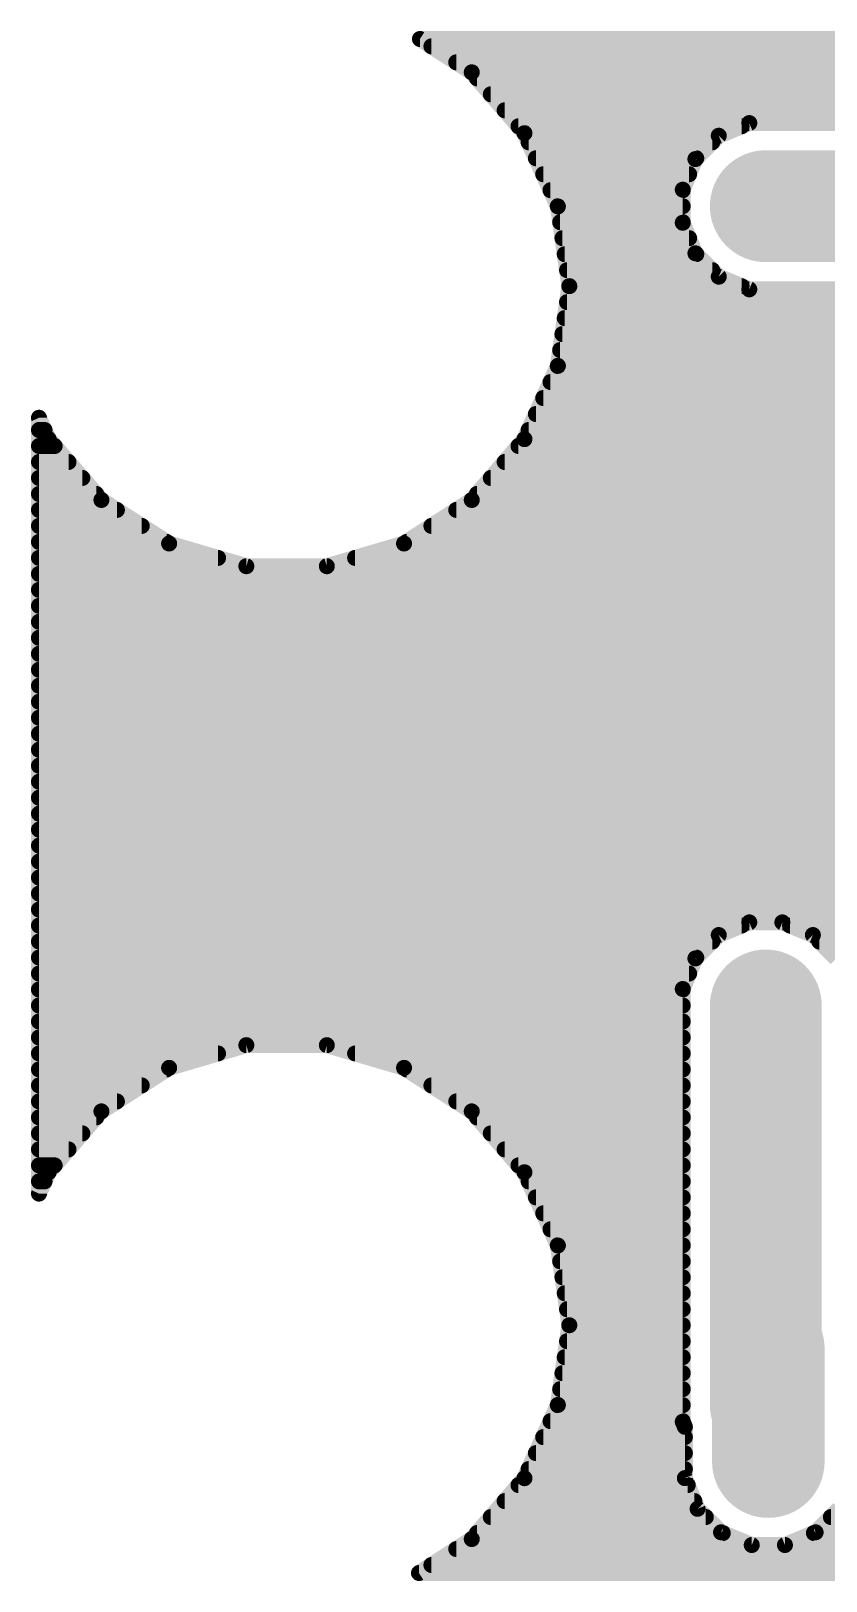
# Model space of a CAD drawing. Extents: x 1 to 53.3, y 1 to 25.6.
# Drawn here: x 1.02 to 13.66, y 1.02 to 25.64 of the extents above; entities that cross this region are included whole.
import ezdxf

# ---------------------------------------------------------------- set-up
doc = ezdxf.new("R2010")
doc.units = 0
doc.layers.add('16', color=174, linetype='CONTINUOUS')
doc.layers.add('17', color=94, linetype='CONTINUOUS')

# ---------------------------------------------------------------- blocks, each defined once
blk = doc.blocks.new('OCTAGONP')
at = {"const_width": 0.5}
blk.add_lwpolyline([(-0.25, -0.1036), (-0.25, 0.1036), (-0.1036, 0.25), (0.1036, 0.25), (0.25, 0.1036), (0.25, -0.1036), (0.1036, -0.25), (-0.1036, -0.25), (-0.25, -0.1036), (-0.25, 0.1036)], dxfattribs=at)
blk = doc.blocks.new('LONGP100')
at = {"const_width": 1}
blk.add_lwpolyline([(-0.5, 0), (0.5, 0)], dxfattribs=at)
at = {"const_width": 0.5}
for points in [[(-0.5, 0.25, 1), (-0.5, -0.25)], [(0.5, -0.25, 1), (0.5, 0.25)]]:
    blk.add_lwpolyline(points, format="xyb", dxfattribs=at)

msp = doc.modelspace()

# ---------------------------------------------------------------- linework, layer by layer
at = {"layer": '16'}
for points, const_width in [([(8.0241, 24.9877), (7.2005, 25.517)], 0.254), ([(7.2005, 25.517), (47.4095, 25.517)], 0.254), ([(7.3826, 25.4), (47.2274, 25.4)], 0.254), ([(7.7778, 25.146), (46.8322, 25.146)], 0.254), ([(8.8621, 24.0206), (8.0241, 24.9877)], 0.254), ([(8.0241, 24.9877), (8.0241, 24.9877)], 0.254), ([(8.107, 24.892), (46.503, 24.892)], 0.254), ([(8.3271, 24.638), (46.2829, 24.638)], 0.254), ([(8.5472, 24.384), (46.0628, 24.384)], 0.254), ([(8.7673, 24.13), (12.3146, 24.13)], 0.254), ([(9.3937, 22.8566), (8.8621, 24.0206)], 0.254), ([(8.8621, 24.0206), (8.8621, 24.0206)], 0.254), ([(12.4373, 24.1808), (11.9518, 23.9797)], 0.254), ([(17.5173, 24.1808), (12.4373, 24.1808)], 0.254), ([(8.9282, 23.876), (11.8481, 23.876)], 0.254), ([(11.9518, 23.9797), (11.5803, 23.6082)], 0.254), ([(9.0441, 23.622), (11.5941, 23.622)], 0.254), ([(11.5803, 23.6082), (11.3792, 23.1227)], 0.254), ([(12.7, 22.86), (17.78, 22.86)], 1.778), ([(9.1601, 23.368), (11.4808, 23.368)], 0.254), ([(9.2761, 23.114), (11.3792, 23.114)], 0.254), ([(11.3792, 23.1227), (11.3792, 22.5973)], 0.254), ([(9.3921, 22.86), (11.3792, 22.86)], 0.254), ([(9.5758, 21.59), (9.3937, 22.8566)], 0.254), ([(9.3937, 22.8566), (9.3937, 22.8566)], 0.254), ([(9.4297, 22.606), (11.3792, 22.606)], 0.254), ([(11.3792, 22.5973), (11.5803, 22.1118)], 0.254), ([(9.4662, 22.352), (11.4808, 22.352)], 0.254), ([(9.5028, 22.098), (11.5941, 22.098)], 0.254), ([(11.5803, 22.1118), (11.9518, 21.7403)], 0.254), ([(9.5393, 21.844), (11.8481, 21.844)], 0.254), ([(9.3937, 20.3234), (9.5758, 21.59)], 0.254), ([(9.5758, 21.59), (12.3146, 21.59)], 0.254), ([(11.9518, 21.7403), (12.4373, 21.5392)], 0.254), ([(9.5393, 21.336), (21.2417, 21.336)], 0.254), ([(12.4373, 21.5392), (21.5392, 21.5392)], 0.254), ([(9.5028, 21.082), (20.9878, 21.082)], 0.254), ([(9.4662, 20.828), (20.8576, 20.828)], 0.254), ([(9.4297, 20.574), (20.7524, 20.574)], 0.254), ([(8.8621, 19.1594), (9.3937, 20.3234)], 0.254), ([(9.3921, 20.32), (20.7518, 20.32)], 0.254), ([(9.3937, 20.3234), (9.3937, 20.3234)], 0.254), ([(9.2761, 20.066), (20.7524, 20.066)], 0.254), ([(9.1601, 19.812), (20.8576, 19.812)], 0.254), ([(1.143, 7.1714), (1.143, 19.4986)], 0.254), ([(1.143, 19.4986), (1.2979, 19.1594)], 0.254), ([(9.0441, 19.558), (20.9877, 19.558)], 0.254), ([(1.143, 19.304), (1.2318, 19.304)], 0.254), ([(1.2979, 19.1594), (1.2979, 19.1594)], 0.254), ([(1.2979, 19.1594), (2.1359, 18.1923)], 0.254), ([(8.0241, 18.1923), (8.8621, 19.1594)], 0.254), ([(8.8621, 19.1594), (8.8621, 19.1594)], 0.254), ([(8.9281, 19.304), (21.2417, 19.304)], 0.254), ([(1.143, 19.05), (1.3927, 19.05)], 0.254), ([(8.7673, 19.05), (21.7692, 19.05)], 0.254), ([(1.143, 18.796), (1.6128, 18.796)], 0.254), ([(8.5472, 18.796), (21.2417, 18.796)], 0.254), ([(1.143, 18.542), (1.8329, 18.542)], 0.254), ([(8.3271, 18.542), (20.9878, 18.542)], 0.254), ([(1.143, 18.288), (2.053, 18.288)], 0.254), ([(2.1359, 18.1923), (2.1359, 18.1923)], 0.254), ([(2.1359, 18.1923), (3.2124, 17.5005)], 0.254), ([(6.9476, 17.5005), (8.0241, 18.1923)], 0.254), ([(8.0241, 18.1923), (8.0241, 18.1923)], 0.254), ([(8.0241, 18.1923), (8.0241, 18.1923)], 0.254), ([(8.107, 18.288), (20.8576, 18.288)], 0.254), ([(1.143, 18.034), (2.3822, 18.034)], 0.254), ([(7.7778, 18.034), (20.7524, 18.034)], 0.254), ([(1.143, 17.78), (2.7774, 17.78)], 0.254), ([(7.3826, 17.78), (20.7518, 17.78)], 0.254), ([(1.143, 17.526), (3.1727, 17.526)], 0.254), ([(3.2124, 17.5005), (3.2124, 17.5005)], 0.254), ([(3.2124, 17.5005), (4.4402, 17.14)], 0.254), ([(5.7198, 17.14), (6.9476, 17.5005)], 0.254), ([(6.9476, 17.5005), (6.9476, 17.5005)], 0.254), ([(6.9873, 17.526), (20.7524, 17.526)], 0.254), ([(1.143, 17.272), (3.9905, 17.272)], 0.254), ([(4.4402, 17.14), (5.7198, 17.14)], 0.254), ([(6.1695, 17.272), (20.8576, 17.272)], 0.254), ([(1.143, 17.018), (20.9877, 17.018)], 0.254), ([(1.143, 16.764), (21.2417, 16.764)], 0.254), ([(1.143, 16.51), (21.7692, 16.51)], 0.254), ([(1.143, 16.256), (21.346, 16.256)], 0.254), ([(1.143, 16.002), (21.0684, 16.002)], 0.254), ([(1.143, 15.748), (20.9123, 15.748)], 0.254), ([(1.143, 15.494), (20.8276, 15.494)], 0.254), ([(1.143, 15.24), (22.733, 15.24)], 0.254), ([(1.143, 14.986), (20.8276, 14.986)], 0.254), ([(1.143, 14.732), (20.9123, 14.732)], 0.254), ([(1.143, 14.478), (21.0684, 14.478)], 0.254), ([(1.143, 14.224), (21.346, 14.224)], 0.254), ([(1.143, 13.97), (26.6192, 13.97)], 0.254), ([(1.143, 13.716), (26.6192, 13.716)], 0.254), ([(1.143, 13.462), (26.6192, 13.462)], 0.254), ([(1.143, 13.208), (26.6192, 13.208)], 0.254), ([(1.143, 12.954), (26.6192, 12.954)], 0.254), ([(1.143, 12.7), (26.6111, 12.7)], 0.254), ([(1.143, 12.446), (26.6192, 12.446)], 0.254), ([(1.143, 12.192), (26.7119, 12.192)], 0.254), ([(1.143, 11.938), (26.8341, 11.938)], 0.254), ([(1.143, 11.684), (27.0881, 11.684)], 0.254), ([(12.4373, 11.4808), (11.9518, 11.2797)], 0.254), ([(12.9627, 11.4808), (12.4373, 11.4808)], 0.254), ([(13.4482, 11.2797), (12.9627, 11.4808)], 0.254), ([(1.143, 11.43), (12.3146, 11.43)], 0.254), ([(11.9518, 11.2797), (11.5803, 10.9082)], 0.254), ([(13.0854, 11.43), (27.4132, 11.43)], 0.254), ([(13.8197, 10.9082), (13.4482, 11.2797)], 0.254), ([(1.143, 11.176), (11.8481, 11.176)], 0.254), ([(13.5519, 11.176), (17.3232, 11.176)], 0.254), ([(1.143, 10.922), (11.5941, 10.922)], 0.254), ([(11.5803, 10.9082), (11.3792, 10.4227)], 0.254), ([(12.7, 3.81), (12.7, 10.16)], 1.778), ([(1.143, 10.668), (11.4808, 10.668)], 0.254), ([(1.143, 10.414), (11.3792, 10.414)], 0.254), ([(11.3792, 10.4227), (11.3792, 3.5473)], 0.254), ([(1.143, 10.16), (11.3792, 10.16)], 0.254), ([(1.143, 9.906), (11.3792, 9.906)], 0.254), ([(1.143, 9.652), (11.3792, 9.652)], 0.254), ([(4.4402, 9.53), (3.2124, 9.1695)], 0.254), ([(5.7198, 9.53), (4.4402, 9.53)], 0.254), ([(6.9476, 9.1695), (5.7198, 9.53)], 0.254), ([(1.143, 9.398), (3.9905, 9.398)], 0.254), ([(6.1695, 9.398), (11.3792, 9.398)], 0.254), ([(1.143, 9.144), (3.1727, 9.144)], 0.254), ([(3.2124, 9.1695), (2.1359, 8.4777)], 0.254), ([(3.2124, 9.1695), (3.2124, 9.1695)], 0.254), ([(8.0241, 8.4777), (6.9476, 9.1695)], 0.254), ([(6.9476, 9.1695), (6.9476, 9.1695)], 0.254), ([(6.9873, 9.144), (11.3792, 9.144)], 0.254), ([(1.143, 8.89), (2.7774, 8.89)], 0.254), ([(7.3826, 8.89), (11.3792, 8.89)], 0.254), ([(1.143, 8.636), (2.3822, 8.636)], 0.254), ([(7.7778, 8.636), (11.3792, 8.636)], 0.254), ([(1.143, 8.382), (2.053, 8.382)], 0.254), ([(2.1359, 8.4777), (1.2979, 7.5106)], 0.254), ([(2.1359, 8.4777), (2.1359, 8.4777)], 0.254), ([(2.1359, 8.4777), (2.1359, 8.4777)], 0.254), ([(8.8621, 7.5106), (8.0241, 8.4777)], 0.254), ([(8.0241, 8.4777), (8.0241, 8.4777)], 0.254), ([(8.107, 8.382), (11.3792, 8.382)], 0.254), ([(1.143, 8.128), (1.8329, 8.128)], 0.254), ([(8.3271, 8.128), (11.3792, 8.128)], 0.254), ([(1.143, 7.874), (1.6128, 7.874)], 0.254), ([(8.5472, 7.874), (11.3792, 7.874)], 0.254), ([(1.143, 7.62), (1.3927, 7.62)], 0.254), ([(1.2979, 7.5106), (1.143, 7.1714)], 0.254), ([(1.2979, 7.5106), (1.2979, 7.5106)], 0.254), ([(8.7673, 7.62), (11.3792, 7.62)], 0.254), ([(9.3937, 6.3466), (8.8621, 7.5106)], 0.254), ([(8.8621, 7.5106), (8.8621, 7.5106)], 0.254), ([(1.143, 7.366), (1.2319, 7.366)], 0.254), ([(8.9282, 7.366), (11.3792, 7.366)], 0.254), ([(9.0441, 7.112), (11.3792, 7.112)], 0.254), ([(9.1601, 6.858), (11.3792, 6.858)], 0.254), ([(9.2761, 6.604), (11.3792, 6.604)], 0.254), ([(9.3921, 6.35), (11.3792, 6.35)], 0.254), ([(9.5758, 5.08), (9.3937, 6.3466)], 0.254), ([(9.3937, 6.3466), (9.3937, 6.3466)], 0.254), ([(9.4297, 6.096), (11.3792, 6.096)], 0.254), ([(9.4662, 5.842), (11.3792, 5.842)], 0.254), ([(9.5028, 5.588), (11.3792, 5.588)], 0.254), ([(9.5393, 5.334), (11.3792, 5.334)], 0.254), ([(9.3937, 3.8134), (9.5758, 5.08)], 0.254), ([(9.5758, 5.08), (11.3792, 5.08)], 0.254), ([(9.5393, 4.826), (11.3792, 4.826)], 0.254), ([(9.5028, 4.572), (11.3792, 4.572)], 0.254), ([(12.74, 3.81), (12.7, 3.81)], 1.778), ([(9.4662, 4.318), (11.3792, 4.318)], 0.254), ([(9.4297, 4.064), (11.3792, 4.064)], 0.254), ([(8.8621, 2.6494), (9.3937, 3.8134)], 0.254), ([(9.3921, 3.81), (11.3792, 3.81)], 0.254), ([(9.3937, 3.8134), (9.3937, 3.8134)], 0.254), ([(9.2761, 3.556), (11.3792, 3.556)], 0.254), ([(11.3792, 3.5473), (11.4129, 3.466)], 0.254), ([(11.4129, 3.466), (11.4129, 2.6507)], 0.254), ([(9.1601, 3.302), (11.4129, 3.302)], 0.254), ([(9.0441, 3.048), (11.4129, 3.048)], 0.254), ([(8.0241, 1.6823), (8.8621, 2.6494)], 0.254), ([(8.8621, 2.6494), (8.8621, 2.6494)], 0.254), ([(8.9281, 2.794), (11.4129, 2.794)], 0.254), ([(11.4129, 2.6507), (11.6149, 2.1629)], 0.254), ([(8.7673, 2.54), (11.4587, 2.54)], 0.254), ([(8.5472, 2.286), (11.5639, 2.286)], 0.254), ([(11.6149, 2.1629), (11.9882, 1.7895)], 0.254), ([(13.4918, 1.7895), (13.8651, 2.1629)], 0.254), ([(8.3271, 2.032), (11.7458, 2.032)], 0.254), ([(13.7342, 2.032), (16.8176, 2.032)], 0.254), ([(7.1849, 1.143), (8.0241, 1.6823)], 0.254), ([(8.0241, 1.6823), (8.0241, 1.6823)], 0.254), ([(8.107, 1.778), (12.0161, 1.778)], 0.254), ([(11.9882, 1.7895), (12.476, 1.5875)], 0.254), ([(13.004, 1.5875), (13.4918, 1.7895)], 0.254), ([(13.4639, 1.778), (17.1594, 1.778)], 0.254), ([(7.7778, 1.524), (46.8322, 1.524)], 0.254), ([(12.476, 1.5875), (13.004, 1.5875)], 0.254), ([(47.4251, 1.143), (7.1849, 1.143)], 0.254), ([(7.3826, 1.27), (47.2274, 1.27)], 0.254)]:
    msp.add_lwpolyline(points, dxfattribs=dict(at, const_width=const_width))
for points, const_width in [([(7.2348, 25.5704, 1), (7.1662, 25.4636)], 0.127), ([(7.2005, 25.5805, 1), (7.2005, 25.4535)], 0.127), ([(7.3826, 25.4635, 1), (7.3826, 25.3365)], 0.127), ([(7.7778, 25.2095, 1), (7.7778, 25.0825)], 0.127), ([(8.0721, 25.0293, 1), (7.9761, 24.9461)], 0.127), ([(8.0241, 25.0512, 1), (8.0241, 24.9242)], 0.127), ([(7.9898, 24.9343, 1), (8.0584, 25.0411)], 0.127), ([(8.0241, 24.9242, 1), (8.0241, 25.0512)], 0.127), ([(8.107, 24.9555, 1), (8.107, 24.8285)], 0.127), ([(8.3271, 24.7015, 1), (8.3271, 24.5745)], 0.127), ([(8.5472, 24.4475, 1), (8.5472, 24.3205)], 0.127), ([(8.7673, 24.1935, 1), (8.7673, 24.0665)], 0.127), ([(8.9199, 24.047, 1), (8.8043, 23.9942)], 0.127), ([(8.9256, 24.0206, 1), (8.7986, 24.0206)], 0.127), ([(12.3146, 24.0665, 1), (12.3146, 24.1935)], 0.127), ([(12.4373, 24.2443, 1), (12.4373, 24.1173)], 0.127), ([(12.4616, 24.1221, 1), (12.413, 24.2395)], 0.127), ([(8.7986, 24.0206, 1), (8.9256, 24.0206)], 0.127), ([(8.8141, 23.979, 1), (8.9101, 24.0622)], 0.127), ([(8.9282, 23.9395, 1), (8.9282, 23.8125)], 0.127), ([(11.8481, 23.8125, 1), (11.8481, 23.9395)], 0.127), ([(11.9275, 24.0384, 1), (11.9761, 23.9211)], 0.127), ([(11.9967, 23.9348, 1), (11.9069, 24.0246)], 0.127), ([(9.0441, 23.6855, 1), (9.0441, 23.5585)], 0.127), ([(11.5354, 23.6531, 1), (11.6252, 23.5633)], 0.127), ([(11.6389, 23.5839, 1), (11.5216, 23.6325)], 0.127), ([(11.5941, 23.5585, 1), (11.5941, 23.6855)], 0.127), ([(12.7, 23.3045, 1), (12.7, 22.4155)], 0.889), ([(9.1601, 23.4315, 1), (9.1601, 23.3045)], 0.127), ([(11.4808, 23.3045, 1), (11.4808, 23.4315)], 0.127), ([(9.2761, 23.1775, 1), (9.2761, 23.0505)], 0.127), ([(11.4427, 23.1227, 1), (11.3157, 23.1227)], 0.127), ([(11.3205, 23.147, 1), (11.4379, 23.0984)], 0.127), ([(11.3792, 23.0505, 1), (11.3792, 23.1775)], 0.127), ([(9.3921, 22.9235, 1), (9.3921, 22.7965)], 0.127), ([(9.4565, 22.8656, 1), (9.3308, 22.8476)], 0.127), ([(9.4572, 22.8566, 1), (9.3302, 22.8566)], 0.127), ([(9.3302, 22.8566, 1), (9.4572, 22.8566)], 0.127), ([(9.3359, 22.8302, 1), (9.4514, 22.883)], 0.127), ([(11.3792, 22.7965, 1), (11.3792, 22.9235)], 0.127), ([(9.4297, 22.6695, 1), (9.4297, 22.5425)], 0.127), ([(11.4379, 22.6216, 1), (11.3205, 22.573)], 0.127), ([(11.3157, 22.5973, 1), (11.4427, 22.5973)], 0.127), ([(11.3792, 22.5425, 1), (11.3792, 22.6695)], 0.127), ([(9.4662, 22.4155, 1), (9.4662, 22.2885)], 0.127), ([(11.4808, 22.2885, 1), (11.4808, 22.4155)], 0.127), ([(9.5028, 22.1615, 1), (9.5028, 22.0345)], 0.127), ([(11.6252, 22.1567, 1), (11.5354, 22.0669)], 0.127), ([(11.5216, 22.0875, 1), (11.6389, 22.1361)], 0.127), ([(11.5941, 22.0345, 1), (11.5941, 22.1615)], 0.127), ([(9.5393, 21.9075, 1), (9.5393, 21.7805)], 0.127), ([(11.8481, 21.7805, 1), (11.8481, 21.9075)], 0.127), ([(9.5758, 21.6535, 1), (9.5758, 21.5265)], 0.127), ([(9.6387, 21.581, 1), (9.5129, 21.599)], 0.127), ([(11.9761, 21.7989, 1), (11.9275, 21.6816)], 0.127), ([(11.9069, 21.6954, 1), (11.9967, 21.7852)], 0.127), ([(12.3146, 21.5265, 1), (12.3146, 21.6535)], 0.127), ([(9.5393, 21.3995, 1), (9.5393, 21.2725)], 0.127), ([(9.5129, 21.581, 1), (9.6387, 21.599)], 0.127), ([(12.4373, 21.6027, 1), (12.4373, 21.4757)], 0.127), ([(12.413, 21.4805, 1), (12.4616, 21.5979)], 0.127), ([(9.5028, 21.1455, 1), (9.5028, 21.0185)], 0.127), ([(9.4662, 20.8915, 1), (9.4662, 20.7645)], 0.127), ([(9.4297, 20.6375, 1), (9.4297, 20.5105)], 0.127), ([(9.3921, 20.3835, 1), (9.3921, 20.2565)], 0.127), ([(9.4572, 20.3234, 1), (9.3302, 20.3234)], 0.127), ([(9.4514, 20.297, 1), (9.3359, 20.3498)], 0.127), ([(9.3308, 20.3324, 1), (9.4565, 20.3144)], 0.127), ([(9.3302, 20.3234, 1), (9.4572, 20.3234)], 0.127), ([(9.2761, 20.1295, 1), (9.2761, 20.0025)], 0.127), ([(9.1601, 19.8755, 1), (9.1601, 19.7485)], 0.127), ([(1.2065, 19.4986, 1), (1.0795, 19.4986)], 0.127), ([(1.2008, 19.5249, 1), (1.0852, 19.4722)], 0.127), ([(9.0441, 19.6215, 1), (9.0441, 19.4945)], 0.127), ([(1.143, 19.3675, 1), (1.143, 19.2405)], 0.127), ([(1.2318, 19.2405, 1), (1.2318, 19.3675)], 0.127), ([(1.3614, 19.1594, 1), (1.2344, 19.1594)], 0.127), ([(1.3459, 19.201, 1), (1.2499, 19.1178)], 0.127), ([(1.2344, 19.1594, 1), (1.3614, 19.1594)], 0.127), ([(1.2401, 19.133, 1), (1.3557, 19.1858)], 0.127), ([(8.9256, 19.1594, 1), (8.7986, 19.1594)], 0.127), ([(8.8043, 19.1858, 1), (8.9199, 19.133)], 0.127), ([(8.7986, 19.1594, 1), (8.9256, 19.1594)], 0.127), ([(8.9101, 19.1178, 1), (8.8141, 19.201)], 0.127), ([(8.9281, 19.3675, 1), (8.9281, 19.2405)], 0.127), ([(1.143, 19.1135, 1), (1.143, 18.9865)], 0.127), ([(1.3927, 18.9865, 1), (1.3927, 19.1135)], 0.127), ([(8.7673, 19.1135, 1), (8.7673, 18.9865)], 0.127), ([(1.143, 18.8595, 1), (1.143, 18.7325)], 0.127), ([(1.6128, 18.7325, 1), (1.6128, 18.8595)], 0.127), ([(8.5472, 18.8595, 1), (8.5472, 18.7325)], 0.127), ([(1.143, 18.6055, 1), (1.143, 18.4785)], 0.127), ([(1.8329, 18.4785, 1), (1.8329, 18.6055)], 0.127), ([(8.3271, 18.6055, 1), (8.3271, 18.4785)], 0.127), ([(1.143, 18.3515, 1), (1.143, 18.2245)], 0.127), ([(2.053, 18.2245, 1), (2.053, 18.3515)], 0.127), ([(2.1359, 18.2558, 1), (2.1359, 18.1288)], 0.127), ([(2.1702, 18.2457, 1), (2.1015, 18.1389)], 0.127), ([(2.0879, 18.1507, 1), (2.1839, 18.2339)], 0.127), ([(2.1359, 18.1288, 1), (2.1359, 18.2558)], 0.127), ([(8.0241, 18.2558, 1), (8.0241, 18.1288)], 0.127), ([(8.0876, 18.1923, 1), (7.9606, 18.1923)], 0.127), ([(7.9761, 18.2339, 1), (8.0721, 18.1507)], 0.127), ([(7.9606, 18.1923, 1), (8.0876, 18.1923)], 0.127), ([(8.0584, 18.1389, 1), (7.9898, 18.2457)], 0.127), ([(8.0241, 18.1288, 1), (8.0241, 18.2558)], 0.127), ([(8.107, 18.3515, 1), (8.107, 18.2245)], 0.127), ([(1.143, 18.0975, 1), (1.143, 17.9705)], 0.127), ([(2.3822, 17.9705, 1), (2.3822, 18.0975)], 0.127), ([(7.7778, 18.0975, 1), (7.7778, 17.9705)], 0.127), ([(1.143, 17.8435, 1), (1.143, 17.7165)], 0.127), ([(2.7774, 17.7165, 1), (2.7774, 17.8435)], 0.127), ([(7.3826, 17.8435, 1), (7.3826, 17.7165)], 0.127), ([(1.143, 17.5895, 1), (1.143, 17.4625)], 0.127), ([(3.2124, 17.564, 1), (3.2124, 17.437)], 0.127), ([(3.2303, 17.5614, 1), (3.1945, 17.4395)], 0.127), ([(3.1727, 17.4625, 1), (3.1727, 17.5895)], 0.127), ([(3.178, 17.4471, 1), (3.2467, 17.5539)], 0.127), ([(3.2124, 17.437, 1), (3.2124, 17.564)], 0.127), ([(6.9476, 17.564, 1), (6.9476, 17.437)], 0.127), ([(6.9133, 17.5539, 1), (6.982, 17.4471)], 0.127), ([(6.9873, 17.5895, 1), (6.9873, 17.4625)], 0.127), ([(6.9655, 17.4395, 1), (6.9297, 17.5614)], 0.127), ([(6.9476, 17.437, 1), (6.9476, 17.564)], 0.127), ([(1.143, 17.3355, 1), (1.143, 17.2085)], 0.127), ([(3.9905, 17.2085, 1), (3.9905, 17.3355)], 0.127), ([(4.4402, 17.2035, 1), (4.4402, 17.0765)], 0.127), ([(4.4223, 17.079, 1), (4.4581, 17.2009)], 0.127), ([(5.7019, 17.2009, 1), (5.7377, 17.079)], 0.127), ([(5.7198, 17.0765, 1), (5.7198, 17.2035)], 0.127), ([(6.1695, 17.3355, 1), (6.1695, 17.2085)], 0.127), ([(1.143, 17.0815, 1), (1.143, 16.9545)], 0.127), ([(1.143, 16.8275, 1), (1.143, 16.7005)], 0.127), ([(1.143, 16.5735, 1), (1.143, 16.4465)], 0.127), ([(1.143, 16.3195, 1), (1.143, 16.1925)], 0.127), ([(1.143, 16.0655, 1), (1.143, 15.9385)], 0.127), ([(1.143, 15.8115, 1), (1.143, 15.6845)], 0.127), ([(1.143, 15.5575, 1), (1.143, 15.4305)], 0.127), ([(1.143, 15.3035, 1), (1.143, 15.1765)], 0.127), ([(1.143, 15.0495, 1), (1.143, 14.9225)], 0.127), ([(1.143, 14.7955, 1), (1.143, 14.6685)], 0.127), ([(1.143, 14.5415, 1), (1.143, 14.4145)], 0.127), ([(1.143, 14.2875, 1), (1.143, 14.1605)], 0.127), ([(1.143, 14.0335, 1), (1.143, 13.9065)], 0.127), ([(1.143, 13.7795, 1), (1.143, 13.6525)], 0.127), ([(1.143, 13.5255, 1), (1.143, 13.3985)], 0.127), ([(1.143, 13.2715, 1), (1.143, 13.1445)], 0.127), ([(1.143, 13.0175, 1), (1.143, 12.8905)], 0.127), ([(1.143, 12.7635, 1), (1.143, 12.6365)], 0.127), ([(1.143, 12.5095, 1), (1.143, 12.3825)], 0.127), ([(1.143, 12.2555, 1), (1.143, 12.1285)], 0.127), ([(1.143, 12.0015, 1), (1.143, 11.8745)], 0.127), ([(1.143, 11.7475, 1), (1.143, 11.6205)], 0.127), ([(12.4373, 11.5443, 1), (12.4373, 11.4173)], 0.127), ([(12.4616, 11.4221, 1), (12.413, 11.5395)], 0.127), ([(12.987, 11.5395, 1), (12.9384, 11.4221)], 0.127), ([(12.9627, 11.4173, 1), (12.9627, 11.5443)], 0.127), ([(1.143, 11.4935, 1), (1.143, 11.3665)], 0.127), ([(11.9275, 11.3384, 1), (11.9761, 11.2211)], 0.127), ([(11.9967, 11.2348, 1), (11.9069, 11.3246)], 0.127), ([(12.3146, 11.3665, 1), (12.3146, 11.4935)], 0.127), ([(13.0854, 11.4935, 1), (13.0854, 11.3665)], 0.127), ([(13.4931, 11.3246, 1), (13.4033, 11.2348)], 0.127), ([(13.4239, 11.2211, 1), (13.4725, 11.3384)], 0.127), ([(1.143, 11.2395, 1), (1.143, 11.1125)], 0.127), ([(11.8481, 11.1125, 1), (11.8481, 11.2395)], 0.127), ([(13.5519, 11.2395, 1), (13.5519, 11.1125)], 0.127), ([(1.143, 10.9855, 1), (1.143, 10.8585)], 0.127), ([(11.5354, 10.9531, 1), (11.6252, 10.8633)], 0.127), ([(11.6389, 10.8839, 1), (11.5216, 10.9325)], 0.127), ([(11.5941, 10.8585, 1), (11.5941, 10.9855)], 0.127), ([(13.1445, 10.16, 1), (12.2555, 10.16)], 0.889), ([(1.143, 10.7315, 1), (1.143, 10.6045)], 0.127), ([(11.4808, 10.6045, 1), (11.4808, 10.7315)], 0.127), ([(1.143, 10.4775, 1), (1.143, 10.3505)], 0.127), ([(11.4427, 10.4227, 1), (11.3157, 10.4227)], 0.127), ([(11.3205, 10.447, 1), (11.4379, 10.3984)], 0.127), ([(11.3792, 10.3505, 1), (11.3792, 10.4775)], 0.127), ([(1.143, 10.2235, 1), (1.143, 10.0965)], 0.127), ([(11.3792, 10.0965, 1), (11.3792, 10.2235)], 0.127), ([(1.143, 9.9695, 1), (1.143, 9.8425)], 0.127), ([(11.3792, 9.8425, 1), (11.3792, 9.9695)], 0.127), ([(1.143, 9.7155, 1), (1.143, 9.5885)], 0.127), ([(4.4402, 9.5935, 1), (4.4402, 9.4665)], 0.127), ([(4.4581, 9.4691, 1), (4.4223, 9.591)], 0.127), ([(5.7377, 9.591, 1), (5.7019, 9.4691)], 0.127), ([(5.7198, 9.4665, 1), (5.7198, 9.5935)], 0.127), ([(11.3792, 9.5885, 1), (11.3792, 9.7155)], 0.127), ([(1.143, 9.4615, 1), (1.143, 9.3345)], 0.127), ([(3.9905, 9.3345, 1), (3.9905, 9.4615)], 0.127), ([(6.1695, 9.4615, 1), (6.1695, 9.3345)], 0.127), ([(11.3792, 9.3345, 1), (11.3792, 9.4615)], 0.127), ([(1.143, 9.2075, 1), (1.143, 9.0805)], 0.127), ([(3.2124, 9.233, 1), (3.2124, 9.106)], 0.127), ([(3.1945, 9.2304, 1), (3.2303, 9.1086)], 0.127), ([(3.1727, 9.0805, 1), (3.1727, 9.2075)], 0.127), ([(3.2467, 9.1161, 1), (3.178, 9.2229)], 0.127), ([(3.2124, 9.106, 1), (3.2124, 9.233)], 0.127), ([(6.9476, 9.233, 1), (6.9476, 9.106)], 0.127), ([(6.982, 9.2229, 1), (6.9133, 9.1161)], 0.127), ([(6.9873, 9.2075, 1), (6.9873, 9.0805)], 0.127), ([(6.9297, 9.1086, 1), (6.9655, 9.2304)], 0.127), ([(6.9476, 9.106, 1), (6.9476, 9.233)], 0.127), ([(11.3792, 9.0805, 1), (11.3792, 9.2075)], 0.127), ([(1.143, 8.9535, 1), (1.143, 8.8265)], 0.127), ([(2.7774, 8.8265, 1), (2.7774, 8.9535)], 0.127), ([(7.3826, 8.9535, 1), (7.3826, 8.8265)], 0.127), ([(11.3792, 8.8265, 1), (11.3792, 8.9535)], 0.127), ([(1.143, 8.6995, 1), (1.143, 8.5725)], 0.127), ([(2.3822, 8.5725, 1), (2.3822, 8.6995)], 0.127), ([(7.7778, 8.6995, 1), (7.7778, 8.5725)], 0.127), ([(11.3792, 8.5725, 1), (11.3792, 8.6995)], 0.127), ([(1.143, 8.4455, 1), (1.143, 8.3185)], 0.127), ([(2.053, 8.3185, 1), (2.053, 8.4455)], 0.127), ([(2.1359, 8.5412, 1), (2.1359, 8.4142)], 0.127), ([(2.1994, 8.4777, 1), (2.0724, 8.4777)], 0.127), ([(2.1015, 8.5311, 1), (2.1702, 8.4243)], 0.127), ([(2.0724, 8.4777, 1), (2.1994, 8.4777)], 0.127), ([(2.1839, 8.4361, 1), (2.0879, 8.5193)], 0.127), ([(2.1359, 8.4142, 1), (2.1359, 8.5412)], 0.127), ([(8.0721, 8.5193, 1), (7.9761, 8.4361)], 0.127), ([(8.0241, 8.5412, 1), (8.0241, 8.4142)], 0.127), ([(7.9898, 8.4243, 1), (8.0584, 8.5311)], 0.127), ([(8.0241, 8.4142, 1), (8.0241, 8.5412)], 0.127), ([(8.107, 8.4455, 1), (8.107, 8.3185)], 0.127), ([(11.3792, 8.3185, 1), (11.3792, 8.4455)], 0.127), ([(1.143, 8.1915, 1), (1.143, 8.0645)], 0.127), ([(1.8329, 8.0645, 1), (1.8329, 8.1915)], 0.127), ([(8.3271, 8.1915, 1), (8.3271, 8.0645)], 0.127), ([(11.3792, 8.0645, 1), (11.3792, 8.1915)], 0.127), ([(1.143, 7.9375, 1), (1.143, 7.8105)], 0.127), ([(1.6128, 7.8105, 1), (1.6128, 7.9375)], 0.127), ([(8.5472, 7.9375, 1), (8.5472, 7.8105)], 0.127), ([(11.3792, 7.8105, 1), (11.3792, 7.9375)], 0.127), ([(1.143, 7.6835, 1), (1.143, 7.5565)], 0.127), ([(1.3614, 7.5106, 1), (1.2344, 7.5106)], 0.127), ([(1.3557, 7.4842, 1), (1.2401, 7.537)], 0.127), ([(1.3927, 7.5565, 1), (1.3927, 7.6835)], 0.127), ([(8.7673, 7.6835, 1), (8.7673, 7.5565)], 0.127), ([(8.9199, 7.537, 1), (8.8043, 7.4842)], 0.127), ([(8.9256, 7.5106, 1), (8.7986, 7.5106)], 0.127), ([(11.3792, 7.5565, 1), (11.3792, 7.6835)], 0.127), ([(1.143, 7.4295, 1), (1.143, 7.3025)], 0.127), ([(1.2319, 7.3025, 1), (1.2319, 7.4295)], 0.127), ([(1.2499, 7.5522, 1), (1.3459, 7.469)], 0.127), ([(1.2344, 7.5106, 1), (1.3614, 7.5106)], 0.127), ([(8.7986, 7.5106, 1), (8.9256, 7.5106)], 0.127), ([(8.8141, 7.469, 1), (8.9101, 7.5522)], 0.127), ([(8.9282, 7.4295, 1), (8.9282, 7.3025)], 0.127), ([(11.3792, 7.3025, 1), (11.3792, 7.4295)], 0.127), ([(1.0852, 7.1978, 1), (1.2008, 7.1451)], 0.127), ([(1.0795, 7.1714, 1), (1.2065, 7.1714)], 0.127), ([(9.0441, 7.1755, 1), (9.0441, 7.0485)], 0.127), ([(11.3792, 7.0485, 1), (11.3792, 7.1755)], 0.127), ([(9.1601, 6.9215, 1), (9.1601, 6.7945)], 0.127), ([(11.3792, 6.7945, 1), (11.3792, 6.9215)], 0.127), ([(9.2761, 6.6675, 1), (9.2761, 6.5405)], 0.127), ([(11.3792, 6.5405, 1), (11.3792, 6.6675)], 0.127), ([(9.3921, 6.4135, 1), (9.3921, 6.2865)], 0.127), ([(9.4565, 6.3556, 1), (9.3308, 6.3376)], 0.127), ([(9.4572, 6.3466, 1), (9.3302, 6.3466)], 0.127), ([(9.3302, 6.3466, 1), (9.4572, 6.3466)], 0.127), ([(9.3359, 6.3202, 1), (9.4514, 6.373)], 0.127), ([(11.3792, 6.2865, 1), (11.3792, 6.4135)], 0.127), ([(9.4297, 6.1595, 1), (9.4297, 6.0325)], 0.127), ([(11.3792, 6.0325, 1), (11.3792, 6.1595)], 0.127), ([(9.4662, 5.9055, 1), (9.4662, 5.7785)], 0.127), ([(11.3792, 5.7785, 1), (11.3792, 5.9055)], 0.127), ([(9.5028, 5.6515, 1), (9.5028, 5.5245)], 0.127), ([(11.3792, 5.5245, 1), (11.3792, 5.6515)], 0.127), ([(9.5393, 5.3975, 1), (9.5393, 5.2705)], 0.127), ([(11.3792, 5.2705, 1), (11.3792, 5.3975)], 0.127), ([(9.5758, 5.1435, 1), (9.5758, 5.0165)], 0.127), ([(9.6387, 5.071, 1), (9.5129, 5.089)], 0.127), ([(11.3792, 5.0165, 1), (11.3792, 5.1435)], 0.127), ([(9.5393, 4.8895, 1), (9.5393, 4.7625)], 0.127), ([(9.5129, 5.071, 1), (9.6387, 5.089)], 0.127), ([(11.3792, 4.7625, 1), (11.3792, 4.8895)], 0.127), ([(9.5028, 4.6355, 1), (9.5028, 4.5085)], 0.127), ([(11.3792, 4.5085, 1), (11.3792, 4.6355)], 0.127), ([(12.7, 4.2545, 1), (12.7, 3.3655)], 0.889), ([(12.74, 3.3655, 1), (12.74, 4.2545)], 0.889), ([(9.4662, 4.3815, 1), (9.4662, 4.2545)], 0.127), ([(11.3792, 4.2545, 1), (11.3792, 4.3815)], 0.127), ([(9.4297, 4.1275, 1), (9.4297, 4.0005)], 0.127), ([(11.3792, 4.0005, 1), (11.3792, 4.1275)], 0.127), ([(12.2555, 3.81, 1), (13.1445, 3.81)], 0.889), ([(9.3921, 3.8735, 1), (9.3921, 3.7465)], 0.127), ([(9.4572, 3.8134, 1), (9.3302, 3.8134)], 0.127), ([(9.3308, 3.8224, 1), (9.4565, 3.8044)], 0.127), ([(9.3302, 3.8134, 1), (9.4572, 3.8134)], 0.127), ([(9.4514, 3.787, 1), (9.3359, 3.8398)], 0.127), ([(11.3792, 3.7465, 1), (11.3792, 3.8735)], 0.127), ([(9.2761, 3.6195, 1), (9.2761, 3.4925)], 0.127), ([(11.4379, 3.5716, 1), (11.3205, 3.523)], 0.127), ([(11.3157, 3.5473, 1), (11.4427, 3.5473)], 0.127), ([(11.4764, 3.466, 1), (11.3494, 3.466)], 0.127), ([(11.3542, 3.4417, 1), (11.4715, 3.4903)], 0.127), ([(11.3792, 3.4925, 1), (11.3792, 3.6195)], 0.127), ([(9.1601, 3.3655, 1), (9.1601, 3.2385)], 0.127), ([(11.4129, 3.2385, 1), (11.4129, 3.3655)], 0.127), ([(9.0441, 3.1115, 1), (9.0441, 2.9845)], 0.127), ([(11.4129, 2.9845, 1), (11.4129, 3.1115)], 0.127), ([(8.8621, 2.7129, 1), (8.8621, 2.5859)], 0.127), ([(8.8043, 2.6758, 1), (8.9199, 2.623)], 0.127), ([(8.9101, 2.6078, 1), (8.8141, 2.691)], 0.127), ([(8.8621, 2.5859, 1), (8.8621, 2.7129)], 0.127), ([(8.9281, 2.8575, 1), (8.9281, 2.7305)], 0.127), ([(11.4715, 2.675, 1), (11.3542, 2.6264)], 0.127), ([(11.3494, 2.6507, 1), (11.4764, 2.6507)], 0.127), ([(11.4129, 2.7305, 1), (11.4129, 2.8575)], 0.127), ([(8.7673, 2.6035, 1), (8.7673, 2.4765)], 0.127), ([(11.4587, 2.4765, 1), (11.4587, 2.6035)], 0.127), ([(8.5472, 2.3495, 1), (8.5472, 2.2225)], 0.127), ([(11.6598, 2.2078, 1), (11.57, 2.118)], 0.127), ([(11.5562, 2.1386, 1), (11.6736, 2.1872)], 0.127), ([(11.5639, 2.2225, 1), (11.5639, 2.3495)], 0.127), ([(8.3271, 2.0955, 1), (8.3271, 1.9685)], 0.127), ([(11.7458, 1.9685, 1), (11.7458, 2.0955)], 0.127), ([(13.7342, 2.0955, 1), (13.7342, 1.9685)], 0.127), ([(8.0876, 1.6823, 1), (7.9606, 1.6823)], 0.127), ([(7.9761, 1.7239, 1), (8.0721, 1.6407)], 0.127), ([(7.9606, 1.6823, 1), (8.0876, 1.6823)], 0.127), ([(8.0585, 1.6289, 1), (7.9898, 1.7357)], 0.127), ([(8.107, 1.8415, 1), (8.107, 1.7145)], 0.127), ([(12.0125, 1.8482, 1), (11.9639, 1.7309)], 0.127), ([(11.9433, 1.7446, 1), (12.0331, 1.8344)], 0.127), ([(12.0161, 1.7145, 1), (12.0161, 1.8415)], 0.127), ([(13.4639, 1.8415, 1), (13.4639, 1.7145)], 0.127), ([(13.4469, 1.8344, 1), (13.5367, 1.7446)], 0.127), ([(13.5161, 1.7309, 1), (13.4675, 1.8482)], 0.127), ([(7.7778, 1.5875, 1), (7.7778, 1.4605)], 0.127), ([(12.476, 1.651, 1), (12.476, 1.524)], 0.127), ([(12.4517, 1.5288, 1), (12.5003, 1.6462)], 0.127), ([(12.9797, 1.6462, 1), (13.0283, 1.5288)], 0.127), ([(13.004, 1.524, 1), (13.004, 1.651)], 0.127), ([(7.1849, 1.2065, 1), (7.1849, 1.0795)], 0.127), ([(7.1506, 1.1964, 1), (7.2193, 1.0896)], 0.127), ([(7.3826, 1.3335, 1), (7.3826, 1.2065)], 0.127)]:
    msp.add_lwpolyline(points, format="xyb", dxfattribs=dict(at, const_width=const_width))

# ---------------------------------------------------------------- block references
at = {"layer": '17', "rotation": 90}
for name, p, xscale, yscale in [('OCTAGONP', (12.7, 22.86), 1.3208, 1.3208), ('OCTAGONP', (12.7, 10.16), 1.3208, 1.3208), ('LONGP100', (12.74, 3.81), 1.7907, 1.7907)]:
    msp.add_blockref(name, p, dxfattribs=dict(at, xscale=xscale, yscale=yscale))

doc.saveas('drawing.dxf')
